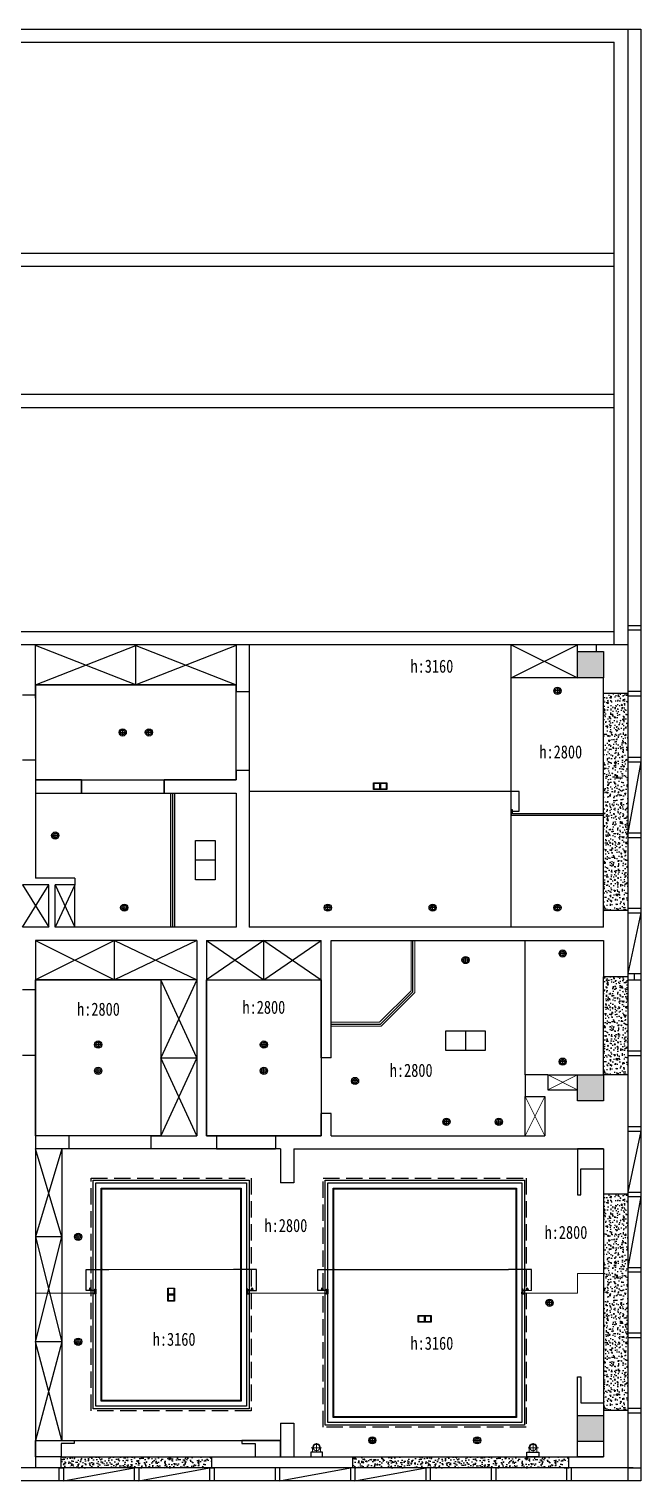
# Model space of a CAD drawing. Header units: millimetres. Extents: x 561810 to 956823, y -438984 to -391712.
# Drawn here: x 693230 to 702570, y -415003 to -392843 of the extents above; entities that cross this region are included whole.
import ezdxf

# ---------------------------------------------------------------- set-up
doc = ezdxf.new("R2010")
doc.units = ezdxf.units.MM
doc.header["$LTSCALE"] = 10
doc.header["$MEASUREMENT"] = 0
doc.linetypes.add('DASH', pattern=[0.35, 0.25, -0.1])
doc.layers.get('0').update_dxf_attribs({"linetype": 'CONTINUOUS'})
for name, color, linetype in [('4-P灯具', 142, 'CONTINUOUS'), ('PUB_HATCH', 144, 'CONTINUOUS'), ('WALL', 7, 'CONTINUOUS'), ('WINDOW', 4, 'CONTINUOUS'), ('填充', 8, 'CONTINUOUS'), ('墙', 7, 'CONTINUOUS'), ('活动家具', 142, 'CONTINUOUS')]:
    doc.layers.add(name, color=color, linetype=linetype)
doc.layers.add('家居内线', color=251, linetype='CONTINUOUS', lineweight=13)
doc.layers.add('细线', color=250, linetype='CONTINUOUS', lineweight=5)
doc.styles.add('12', font='', dxfattribs={"width": 0.8})
doc.styles.get('12').set_extended_font_data('SimSun')

msp = doc.modelspace()

# ---------------------------------------------------------------- hatches: boundary and pattern name
h = msp.add_hatch()
h.set_pattern_fill('AR-CONC', color=250, scale=20, style=0)
h.set_pattern_definition([(50, (701999.9, -406294.76), (143.452, -12.5504), [15, -165]), (355, (701999.9, -406294.76), (-27.75, 150.4384), [12, -132]), (100.4514, (702011.85, -406295.8), (115.702, 137.888), [12.748, -140.2284]), (46.184, (701999.9, -406254.76), (213.448, -33.104), [22.5, -247.5]), (96.6356, (702017.68, -406257.51), (186.933, 194.824), [19.122, -210.343]), (351.184, (701999.9, -406254.76), (186.932, 194.824), [18, -198]), (21, (702019.9, -406264.76), (119.3814, -80.5238), [15, -165]), (326, (702019.9, -406264.76), (48.663, 145.03), [12, -132]), (71.4514, (702029.84, -406271.47), (168.0445, 64.506), [12.748, -140.2284]), (37.5, (701999.896, -406294.755), (2.432, 66.5788), [0, -130.4, 0, -134, 0, -132.5]), (7.5, (701999.896, -406294.755), (52.6139, 78.8823), [0, -76.4, 0, -127.4, 0, -50.5]), (327.5, (701955.296, -406294.755), (106.7645, -4.511), [0, -50, 0, -156, 0, -207]), (317.5, (701935.3, -406294.755), (116.6372, 20.021), [0, -65, 0, -103.6, 0, -147])])
h.paths.add_polyline_path([(702369.9, -402984.8), (701999.9, -402984.8), (701999.9, -406294.8), (702369.9, -406294.8), (702369.9, -406259.8)])
h = msp.add_hatch()
h.set_pattern_fill('AR-CONC', color=250, scale=20, style=0)
h.set_pattern_definition([(50, (701999.9, -408802.76), (143.452, -12.55), [15, -165]), (355, (701999.9, -408802.76), (-27.75, 150.438), [12, -132]), (100.451, (702011.85, -408803.8), (115.702, 137.888), [12.748, -140.228]), (46.184, (701999.9, -408762.76), (213.448, -33.104), [22.5, -247.5]), (96.636, (702017.68, -408765.51), (186.933, 194.824), [19.122, -210.343]), (351.184, (701999.9, -408762.76), (186.932, 194.824), [18, -198]), (21, (702019.9, -408772.76), (119.381, -80.524), [15, -165]), (326, (702019.9, -408772.76), (48.663, 145.03), [12, -132]), (71.451, (702029.84, -408779.47), (168.045, 64.506), [12.748, -140.228]), (37.5, (701999.896, -408802.755), (2.432, 66.5788), [0, -130.4, 0, -134, 0, -132.5]), (7.5, (701999.896, -408802.755), (52.614, 78.8823), [0, -76.4, 0, -127.4, 0, -50.5]), (327.5, (701955.296, -408802.755), (106.7645, -4.511), [0, -50, 0, -156, 0, -207]), (317.5, (701935.3, -408802.755), (116.637, 20.021), [0, -65, 0, -103.6, 0, -147])])
h.paths.add_polyline_path([(701999.9, -408802.8), (702369.9, -408802.8), (702369.9, -407306.3), (701999.9, -407306.3)])
h = msp.add_hatch()
h.set_pattern_fill('AR-CONC', color=250, scale=20, style=0)
h.set_pattern_definition([(50, (701999.9, -413923.27), (143.452, -12.5504), [15, -165]), (355, (701999.9, -413923.27), (-27.75, 150.4384), [12, -132]), (100.4514, (702011.85, -413924.31), (115.702, 137.888), [12.748, -140.2284]), (46.184, (701999.9, -413883.27), (213.448, -33.104), [22.5, -247.5]), (96.6356, (702017.68, -413886.03), (186.933, 194.824), [19.122, -210.343]), (351.184, (701999.9, -413883.27), (186.932, 194.824), [18, -198]), (21, (702019.9, -413893.27), (119.3814, -80.5238), [15, -165]), (326, (702019.9, -413893.27), (48.663, 145.03), [12, -132]), (71.4514, (702029.84, -413899.98), (168.0445, 64.506), [12.748, -140.2284]), (37.5, (701999.896, -413923.27), (2.432, 66.5788), [0, -130.4, 0, -134, 0, -132.5]), (7.5, (701999.896, -413923.27), (52.6139, 78.8823), [0, -76.4, 0, -127.4, 0, -50.5]), (327.5, (701955.296, -413923.27), (106.7645, -4.511), [0, -50, 0, -156, 0, -207]), (317.5, (701935.3, -413923.27), (116.6372, 20.021), [0, -65, 0, -103.6, 0, -147])])
h.paths.add_polyline_path([(702369.9, -410627.8), (701999.9, -410627.8), (701999.9, -413923.3), (702369.9, -413923.3)])
h = msp.add_hatch()
h.set_pattern_fill('ANSI31', color=1, style=0)
h.set_pattern_definition([(45, (694209.89551, -412146.16063), (-0.08838835, 0.08838835), [])])
h.paths.add_polyline_path([(694209.9, -412136.2), (694209.9, -412146.2), (694249.9, -412146.2), (694249.9, -412076.2), (694229.9, -412076.2), (694229.9, -412136.2)])
h = msp.add_hatch()
h.set_pattern_fill('ANSI31', color=1, style=0)
h.set_pattern_definition([(135, (696589.89551, -412146.16063), (0.08838835, 0.08838835), [])])
h.paths.add_polyline_path([(696589.9, -412136.2), (696589.9, -412146.2), (696549.9, -412146.2), (696549.9, -412076.2), (696569.9, -412076.2), (696569.9, -412136.2)])
h = msp.add_hatch()
h.set_pattern_fill('ANSI31', color=1, style=0)
h.set_pattern_definition([(45, (697749.89551, -412146.16063), (-0.08838835, 0.08838835), [])])
h.paths.add_polyline_path([(697749.9, -412136.2), (697749.9, -412146.2), (697789.9, -412146.2), (697789.9, -412076.2), (697769.9, -412076.2), (697769.9, -412136.2)])
h = msp.add_hatch()
h.set_pattern_fill('ANSI31', color=1, style=0)
h.set_pattern_definition([(135, (700789.89551, -412146.16063), (0.08838835, 0.08838835), [])])
h.paths.add_polyline_path([(700789.9, -412136.2), (700789.9, -412146.2), (700749.9, -412146.2), (700749.9, -412076.2), (700769.9, -412076.2), (700769.9, -412136.2)])
h = msp.add_hatch()
h.set_pattern_fill('AR-CONC', color=250, scale=20, style=0)
h.set_pattern_definition([(50, (696019.9, -414802.76), (143.452, -12.5504), [15, -165]), (355, (696019.9, -414802.76), (-27.75, 150.438), [12, -132]), (100.4514, (696031.85, -414803.8), (115.702, 137.888), [12.748, -140.228]), (46.184, (696019.9, -414762.76), (213.448, -33.104), [22.5, -247.5]), (96.636, (696037.68, -414765.51), (186.933, 194.824), [19.122, -210.343]), (351.184, (696019.9, -414762.76), (186.932, 194.824), [18, -198]), (21, (696039.9, -414772.76), (119.3814, -80.524), [15, -165]), (326, (696039.9, -414772.76), (48.663, 145.03), [12, -132]), (71.4514, (696049.84, -414779.47), (168.0445, 64.506), [12.748, -140.228]), (37.5, (696019.896, -414802.755), (2.432, 66.5788), [0, -130.4, 0, -134, 0, -132.5]), (7.5, (696019.896, -414802.755), (52.614, 78.8823), [0, -76.4, 0, -127.4, 0, -50.5]), (327.5, (695975.296, -414802.755), (106.7645, -4.511), [0, -50, 0, -156, 0, -207]), (317.5, (695955.3, -414802.755), (116.6372, 20.021), [0, -65, 0, -103.6, 0, -147])])
h.paths.add_polyline_path([(693719.9, -414632.8), (693719.9, -414802.8), (693754.9, -414802.8), (696019.9, -414802.8), (696019.9, -414632.8)])
h = msp.add_hatch()
h.set_pattern_fill('AR-CONC', color=250, scale=20, style=0)
h.set_pattern_definition([(50, (701469.9, -414802.76), (143.452, -12.5504), [15, -165]), (355, (701469.9, -414802.76), (-27.75, 150.4384), [12, -132]), (100.4514, (701481.85, -414803.8), (115.702, 137.888), [12.748, -140.2284]), (46.184, (701469.9, -414762.76), (213.448, -33.104), [22.5, -247.5]), (96.6356, (701487.68, -414765.51), (186.933, 194.824), [19.122, -210.343]), (351.184, (701469.9, -414762.76), (186.932, 194.824), [18, -198]), (21, (701489.9, -414772.76), (119.3814, -80.5238), [15, -165]), (326, (701489.9, -414772.76), (48.663, 145.03), [12, -132]), (71.4514, (701499.84, -414779.47), (168.0445, 64.506), [12.748, -140.2284]), (37.5, (701469.896, -414802.755), (2.432, 66.5788), [0, -130.4, 0, -134, 0, -132.5]), (7.5, (701469.896, -414802.755), (52.6139, 78.8823), [0, -76.4, 0, -127.4, 0, -50.5]), (327.5, (701425.296, -414802.755), (106.7645, -4.511), [0, -50, 0, -156, 0, -207]), (317.5, (701405.3, -414802.755), (116.6372, 20.021), [0, -65, 0, -103.6, 0, -147])])
h.paths.add_polyline_path([(698169.9, -414632.8), (698169.9, -414802.8), (698204.9, -414802.8), (701469.9, -414802.8), (701469.9, -414632.8)])
at = {"layer": 'PUB_HATCH'}
h = msp.add_hatch(color=256, dxfattribs=at)
h.paths.add_polyline_path([(677749.9, -414402.8), (677749.9, -414002.8), (678149.9, -414002.8), (678149.9, -414402.8)])
h.paths.add_polyline_path([(665889.9, -414402.8), (665889.9, -414002.8), (666289.9, -414002.8), (666289.9, -414402.8)])
h.paths.add_polyline_path([(665889.9, -409202.8), (665889.9, -408802.8), (666289.9, -408802.8), (666289.9, -409202.8)])
h.paths.add_polyline_path([(665889.9, -402742.8), (665889.9, -402342.8), (666289.9, -402342.8), (666289.9, -402742.8)])
h.paths.add_polyline_path([(701599.9, -402742.8), (701599.9, -402342.8), (701999.9, -402342.8), (701999.9, -402742.8)])
h.paths.add_polyline_path([(701599.9, -409202.8), (701599.9, -408802.8), (701999.9, -408802.8), (701999.9, -409202.8)])
h.paths.add_polyline_path([(701599.9, -414402.8), (701599.9, -414002.8), (701999.9, -414002.8), (701999.9, -414402.8)])
h.paths.add_polyline_path([(689739.9, -414402.8), (689739.9, -414002.8), (690139.9, -414002.8), (690139.9, -414402.8)])

# ---------------------------------------------------------------- linework, layer by layer
at = {"color": 1}
for p, q in [((702369.9, -401944.8), (702569.9, -401944.8)), ((702369.9, -402014.8), (702569.9, -402014.8)), ((702369.9, -402949.8), (702569.9, -402949.8)), ((702369.9, -403019.8), (702569.9, -403019.8)), ((702369.9, -403954.8), (702569.9, -403954.8)), ((702369.9, -404024.8), (702569.9, -404024.8)), ((702569.9, -404024.8), (702369.9, -405109.8)), ((702369.9, -405109.8), (702569.9, -405109.8)), ((702369.9, -405179.8), (702569.9, -405179.8)), ((702369.9, -406259.8), (702569.9, -406259.8)), ((702369.9, -406259.8), (702369.9, -406329.8)), ((702369.9, -406329.8), (702569.9, -406329.8)), ((702569.9, -406329.8), (702369.9, -407259.8)), ((702369.9, -407259.8), (702569.9, -407259.8)), ((702469.9, -407352.8), (702469.9, -407259.8)), ((702369.9, -407352.8), (702569.9, -407352.8)), ((702369.9, -408437.8), (702569.9, -408437.8)), ((702369.9, -408507.8), (702569.9, -408507.8)), ((702369.9, -409592.8), (702569.9, -409592.8)), ((702369.9, -409662.8), (702569.9, -409662.8)), ((702569.9, -409662.8), (702369.9, -410592.8)), ((702369.9, -410592.8), (702569.9, -410592.8)), ((702369.9, -410662.8), (702569.9, -410662.8)), ((702569.9, -410662.8), (702369.9, -411742.8)), ((702369.9, -411742.8), (702569.9, -411742.8)), ((702369.9, -411812.8), (702569.9, -411812.8)), ((702369.9, -412742.8), (702569.9, -412742.8)), ((702369.9, -412812.8), (702569.9, -412812.8)), ((702369.9, -413892.8), (702569.9, -413892.8)), ((702369.9, -413962.8), (702569.9, -413962.8)), ((693684.9, -414802.8), (693684.9, -415002.8)), ((693754.9, -414802.8), (693754.9, -415002.8)), ((693754.9, -415002.8), (694834.9, -414802.8)), ((694834.9, -414802.8), (694834.9, -415002.8)), ((694904.9, -414802.8), (694904.9, -415002.8)), ((694904.9, -415002.8), (695984.9, -414802.8)), ((695984.9, -414802.8), (695984.9, -415002.8)), ((696054.9, -414802.8), (696054.9, -415002.8)), ((696984.9, -414802.8), (696984.9, -415002.8)), ((697054.9, -414802.8), (697054.9, -415002.8)), ((697054.9, -415002.8), (698134.9, -414802.8)), ((698134.9, -414802.8), (698134.9, -415002.8)), ((698204.9, -414802.8), (698134.9, -414802.8)), ((698204.9, -414802.8), (698204.9, -415002.8)), ((698204.9, -415002.8), (699284.9, -414802.8)), ((699284.9, -414802.8), (699284.9, -415002.8)), ((699354.9, -414802.8), (699354.9, -415002.8)), ((700284.9, -414802.8), (700284.9, -415002.8)), ((700354.9, -414802.8), (700354.9, -415002.8)), ((701434.9, -414802.8), (701434.9, -415002.8)), ((701504.9, -414802.8), (701434.9, -414802.8)), ((701434.9, -414802.8), (701469.9, -414802.8)), ((701504.9, -414802.8), (701504.9, -415002.8)), ((702369.9, -414802.8), (702369.9, -415002.8)), ((702369.9, -414802.8), (702569.9, -414802.8))]:
    msp.add_line(p, q, dxfattribs=at)
for points in [[(702369.9, -402949.8), (702369.9, -403019.8)], [(694229.9, -412076.2), (694249.9, -412076.2), (694249.9, -412136.2), (694249.9, -412146.2), (694209.9, -412146.2), (694209.9, -412136.2)], [(696569.9, -412076.2), (696549.9, -412076.2), (696549.9, -412136.2), (696549.9, -412146.2), (696589.9, -412146.2), (696589.9, -412136.2)], [(697769.9, -412076.2), (697789.9, -412076.2), (697789.9, -412136.2), (697789.9, -412146.2), (697749.9, -412146.2), (697749.9, -412136.2)], [(700769.9, -412076.2), (700749.9, -412076.2), (700749.9, -412136.2), (700749.9, -412146.2), (700789.9, -412146.2), (700789.9, -412136.2)], [(693684.9, -414802.8), (693754.9, -414802.8)], [(695984.9, -414802.8), (696054.9, -414802.8)]]:
    msp.add_lwpolyline(points, dxfattribs=at)
at = {"layer": '4-P灯具', "color": 250, "ltscale": 20}
for p, q in [((701349.9, -402942.8), (701239.9, -402942.8)), ((701294.9, -402887.8), (701294.9, -402997.8)), ((694659.9, -403632.8), (694659.9, -403522.8)), ((695059.9, -403632.8), (695059.9, -403522.8)), ((694604.9, -403577.8), (694714.9, -403577.8)), ((695114.9, -403577.8), (695004.9, -403577.8)), ((693574.8, -405152.8), (693684.8, -405152.8)), ((693629.8, -405207.8), (693629.8, -405097.8)), ((694628.4, -406253), (694738.4, -406253)), ((694683.4, -406308), (694683.4, -406198)), ((697844.9, -406252.8), (697734.9, -406252.8)), ((697789.9, -406307.8), (697789.9, -406197.8)), ((699444.9, -406252.8), (699334.9, -406252.8)), ((699389.9, -406307.8), (699389.9, -406197.8)), ((701349.9, -406252.8), (701239.9, -406252.8)), ((701294.9, -406307.8), (701294.9, -406197.8)), ((699947.6, -407052.5), (699837.6, -407052.5)), ((699892.6, -407107.5), (699892.6, -406997.5)), ((701430, -406952.7), (701320, -406952.7)), ((701375, -406897.7), (701375, -407007.7)), ((694229.9, -408342.8), (694339.9, -408342.8)), ((694284.9, -408287.8), (694284.9, -408397.8)), ((696760.1, -408342.8), (696870.1, -408342.8)), ((696815.1, -408287.8), (696815.1, -408397.8)), ((701430, -408602.9), (701320, -408602.9)), ((701375, -408657.9), (701375, -408547.9)), ((694229.9, -408742.8), (694339.9, -408742.8)), ((694284.9, -408797.8), (694284.9, -408687.8)), ((696760.1, -408742.8), (696870.1, -408742.8)), ((696815.1, -408797.8), (696815.1, -408687.8)), ((698206, -408952.8), (698206, -408842.8)), ((698261, -408897.8), (698151, -408897.8)), ((699600.3, -409575.6), (699600.3, -409465.6)), ((700400.1, -409575.6), (700400.1, -409465.6)), ((699655.3, -409520.6), (699545.3, -409520.6)), ((700345.1, -409520.6), (700455.1, -409520.6)), ((693924.9, -411277.8), (694034.9, -411277.8)), ((693979.9, -411332.8), (693979.9, -411222.8)), ((701229.9, -412282.8), (701119.9, -412282.8)), ((701174.9, -412337.8), (701174.9, -412227.8)), ((693979.9, -412932.8), (693979.9, -412822.8)), ((693924.9, -412877.8), (694034.9, -412877.8)), ((698414.9, -414382.8), (698524.9, -414382.8)), ((698469.9, -414437.8), (698469.9, -414327.8)), ((700124.9, -414382.8), (700014.9, -414382.8)), ((700069.9, -414437.8), (700069.9, -414327.8))]:
    msp.add_line(p, q, dxfattribs=at)
at = {"layer": '4-P灯具', "color": 142}
for points in [[(698689.9, -404347.8), (698689.9, -404447.8), (698489.9, -404447.8), (698489.9, -404347.8), (698689.9, -404347.8)], [(695349.9, -412057.8), (695449.9, -412057.8), (695449.9, -412257.8), (695349.9, -412257.8), (695349.9, -412057.8)], [(699369.9, -412477.8), (699369.9, -412577.8), (699169.9, -412577.8), (699169.9, -412477.8), (699369.9, -412477.8)]]:
    msp.add_lwpolyline(points, dxfattribs=at)
for points in [[(697710.4, -414632.8), (697710.4, -414564.8), (697529, -414564.8), (697529, -414632.8)], [(700829.4, -414632.8), (700829.4, -414564.8), (701010.8, -414564.8), (701010.8, -414632.8)]]:
    msp.add_lwpolyline(points, close=True, dxfattribs=at)
for centre in [(701294.9, -402942.8), (694659.9, -403577.8), (695059.9, -403577.8), (693629.8, -405152.8), (694683.4, -406253), (697789.9, -406252.8), (699389.9, -406252.8), (701294.9, -406252.8), (699892.6, -407052.5), (701375, -406952.7), (694284.9, -408342.8), (696815.1, -408342.8), (701375, -408602.9), (694284.9, -408742.8), (696815.1, -408742.8), (698206, -408897.8), (699600.3, -409520.6), (700400.1, -409520.6), (693979.9, -411277.8), (701174.9, -412282.8), (693979.9, -412877.8), (698469.9, -414382.8), (700069.9, -414382.8)]:
    msp.add_circle(centre, 55, dxfattribs=at)
at = {"layer": '4-P灯具', "color": 250, "ltscale": 20}
for centre in [(701294.9, -402942.8), (694659.9, -403577.8), (695059.9, -403577.8), (693629.8, -405152.8), (694683.4, -406253), (697789.9, -406252.8), (699389.9, -406252.8), (701294.9, -406252.8), (699892.6, -407052.5), (701375, -406952.7), (694284.9, -408342.8), (696815.1, -408342.8), (701375, -408602.9), (694284.9, -408742.8), (696815.1, -408742.8), (698206, -408897.8), (699600.3, -409520.6), (700400.1, -409520.6), (693979.9, -411277.8), (701174.9, -412282.8), (693979.9, -412877.8), (698469.9, -414382.8), (700069.9, -414382.8)]:
    msp.add_circle(centre, 35, dxfattribs=at)
at = {"layer": 'WALL'}
for p, q in [((692569.9, -392842.8), (702569.9, -392842.8)), ((692569.9, -393042.8), (702159.9, -393042.8)), ((702159.9, -402242.8), (702159.9, -393042.8)), ((702159.9, -396267.8), (692569.9, -396267.8)), ((702159.9, -396467.8), (692569.9, -396467.8)), ((702159.9, -398422.8), (692369.9, -398422.8)), ((702159.9, -398422.8), (692369.9, -398422.8)), ((702159.9, -398622.8), (692569.9, -398622.8)), ((702159.9, -402042.8), (692569.9, -402042.8)), ((702369.9, -402242.8), (692369.9, -402242.8)), ((693329.9, -403002.8), (693329.9, -402252.8)), ((696389.9, -402242.8), (696389.9, -402952.8)), ((696589.9, -402252.8), (696589.9, -402952.8)), ((701599.9, -402342.8), (701599.9, -402242.8)), ((701999.9, -406552.8), (701999.9, -402742.8)), ((693129.9, -403002.8), (693329.9, -403002.8)), ((696389.9, -402952.8), (696589.9, -402952.8)), ((693329.9, -404002.8), (693129.9, -404002.8)), ((693329.9, -404002.8), (693329.9, -405802.8)), ((696389.9, -404152.8), (696389.9, -404302.8)), ((696389.9, -404152.8), (696589.9, -404152.8)), ((696589.9, -404152.8), (696589.9, -406552.8)), ((694029.9, -404302.8), (693329.9, -404302.8)), ((694029.9, -404502.8), (694029.9, -404302.8)), ((694029.9, -404302.8), (694029.9, -404502.8)), ((696389.9, -404302.8), (695290.1, -404302.8)), ((695290.1, -404302.8), (695290.1, -404502.8)), ((695290.1, -404502.8), (695290.1, -404302.8)), ((693329.9, -404502.8), (694029.9, -404502.8)), ((695290.1, -404502.8), (696389.9, -404502.8)), ((696389.9, -404502.8), (696389.9, -406552.8)), ((702369.9, -405144.8), (702369.9, -406294.8)), ((693529.7, -405902.8), (693129.9, -405902.8)), ((693929.7, -405802.8), (693329.9, -405802.8)), ((693529.7, -406552.8), (693529.7, -405902.8)), ((693629.7, -406552.8), (693629.7, -405902.8)), ((693929.7, -405902.8), (693629.7, -405902.8)), ((693929.7, -405802.8), (693929.7, -405902.8)), ((702369.9, -406294.8), (701999.9, -406294.8)), ((693529.7, -406552.8), (693129.9, -406552.8)), ((696389.9, -406552.8), (693629.7, -406552.8)), ((701999.9, -406552.8), (696589.9, -406552.8)), ((693329.9, -406752.8), (693329.9, -407502.8)), ((695789.9, -406752.8), (693329.9, -406752.8)), ((695789.9, -406752.8), (695789.9, -409732.8)), ((695939.9, -406752.8), (697690.4, -406752.8)), ((695939.9, -406752.8), (695939.9, -409732.8)), ((697690.4, -408542.8), (697690.4, -406752.8)), ((697840.4, -406752.8), (701999.9, -406752.8)), ((697840.4, -408542.8), (697840.4, -406752.8)), ((701999.9, -406752.8), (701999.9, -407306.3)), ((693129.9, -407502.8), (693329.9, -407502.8)), ((702369.9, -407306.3), (701999.9, -407306.3)), ((701999.9, -408802.8), (701999.9, -407306.3)), ((693129.9, -408502.8), (693329.9, -408502.8)), ((693329.9, -408502.8), (693329.9, -410901.8)), ((697840.4, -408542.8), (697690.4, -408542.8)), ((701150.2, -408802.8), (700800.2, -408802.8)), ((700800.2, -408802.8), (700800.2, -409132.8)), ((701150.2, -408802.8), (701150.2, -409032.8)), ((702369.9, -408802.8), (701999.9, -408802.8)), ((701150.2, -409032.8), (701599.9, -409032.8)), ((700800.2, -409132.8), (701100.2, -409132.8)), ((701100.2, -409132.8), (701100.2, -409732.8)), ((697840.4, -409392.8), (697690.4, -409392.8)), ((697690.4, -409732.8), (697690.4, -409392.8)), ((697840.4, -409732.8), (697840.4, -409392.8)), ((693839.9, -409732.8), (693329.9, -409732.8)), ((693839.9, -409932.8), (693839.9, -409732.8)), ((695089.9, -409732.8), (695089.9, -409932.8)), ((695089.9, -409732.8), (695789.9, -409732.8)), ((695939.9, -409732.8), (696089.9, -409732.8)), ((696089.9, -409732.8), (696089.9, -409932.8)), ((696989.9, -409732.8), (696989.9, -409932.8)), ((696989.9, -409732.8), (697690.4, -409732.8)), ((697840.4, -409732.8), (701100.2, -409732.8)), ((693839.9, -409932.8), (693329.9, -409932.8)), ((696089.9, -409932.8), (695089.9, -409932.8)), ((697069.9, -409932.8), (696989.9, -409932.8)), ((701999.9, -409932.8), (701999.9, -414632.8)), ((702369.9, -410627.8), (701999.9, -410627.8)), ((693329.9, -410901.8), (693329.9, -414802.8)), ((701999.9, -413923.3), (702369.9, -413923.3)), ((693719.9, -414632.8), (693329.9, -414632.8)), ((693719.9, -414632.8), (696019.9, -414632.8)), ((696019.9, -414632.8), (698169.9, -414632.8)), ((698169.9, -414632.8), (701999.9, -414632.8)), ((698169.9, -414632.8), (701599.9, -414632.8)), ((698169.9, -414802.8), (698169.9, -414632.8)), ((701469.9, -414802.8), (701469.9, -414632.8))]:
    msp.add_line(p, q, dxfattribs=at)
at = {"layer": 'WALL', "color": 0, "linetype": 'Continuous'}
msp.add_line((701889.9, -402342.8), (701889.9, -402242.8), dxfattribs=at)
at = {"layer": 'WALL'}
for points in [[(701599.9, -402742.8), (701599.9, -402342.8), (701999.9, -402342.8), (701999.9, -402742.8), (701599.9, -402742.8)], [(702369.9, -402984.8), (701999.9, -402984.8)], [(701599.9, -409202.8), (701599.9, -408802.8), (701999.9, -408802.8), (701999.9, -409202.8), (701599.9, -409202.8)], [(701599.9, -414402.8), (701599.9, -414002.8), (701999.9, -414002.8), (701999.9, -414402.8), (701599.9, -414402.8)]]:
    msp.add_lwpolyline(points, dxfattribs=at)
at = {"layer": 'WINDOW'}
for p, q in [((702369.9, -392842.8), (702369.9, -414802.8)), ((702569.9, -392842.8), (702569.9, -415002.8)), ((695419.9, -404502.8), (695419.9, -406552.8)), ((702449.9, -414802.8), (665449.9, -414802.8)), ((702569.9, -415002.8), (665249.9, -415002.8))]:
    msp.add_line(p, q, dxfattribs=at)
msp.add_lwpolyline([(697840.4, -408032.8), (698593.5, -408032.8), (699090.4, -407535.9), (699090.4, -406752.8)], dxfattribs=at)
at = {"layer": '填充', "color": 142, "ltscale": 0.01}
for p, q in [((693329.9, -402852.8), (693329.9, -402252.8)), ((694859.9, -402852.8), (694859.9, -402252.8)), ((700589.9, -406552.8), (700589.9, -402242.8)), ((693329.9, -402852.8), (696389.9, -402852.8)), ((701599.9, -402742.8), (700589.9, -402742.8)), ((693929.7, -406552.8), (693929.7, -405902.8)), ((700800.2, -408802.8), (700800.2, -406752.8)), ((695789.9, -407352.8), (693329.9, -407352.8)), ((695239.9, -407352.8), (695239.9, -409732.8)), ((695939.9, -407352.8), (697690.4, -407352.8)), ((701150.2, -408802.8), (701599.9, -408802.8)), ((700800.2, -409732.8), (700800.2, -409132.8)), ((700800.2, -409732.8), (700800.2, -409132.8)), ((693729.9, -409932.8), (693729.9, -414382.8)), ((697069.9, -409932.8), (693729.9, -409932.8)), ((697069.9, -409932.8), (697069.9, -410452.8)), ((697269.9, -409932.8), (697269.9, -410452.8)), ((697269.9, -409932.8), (701999.9, -409932.8)), ((697269.9, -410452.8), (697069.9, -410452.8)), ((697989.9, -411776.2), (700549.9, -411776.2)), ((697069.9, -414118.7), (697069.9, -414632.8)), ((697069.9, -414118.7), (697269.9, -414118.7)), ((697269.9, -414118.7), (697269.9, -414632.8)), ((693729.9, -414382.8), (697069.9, -414382.8))]:
    msp.add_line(p, q, dxfattribs=at)
for points in [[(693329.9, -404302.8), (696389.9, -404302.8), (696389.9, -402852.8), (693329.9, -402852.8)], [(696069.9, -405227.8), (696069.9, -405827.8), (695769.9, -405827.8), (695769.9, -405227.8)], [(693329.9, -407352.8), (695239.9, -407352.8), (695239.9, -409732.8), (693329.9, -409732.8)], [(695939.9, -407352.8), (697690.4, -407352.8), (697690.4, -409732.8), (695939.9, -409732.8)], [(699592.6, -408132.8), (700192.6, -408132.8), (700192.6, -408432.8), (699592.6, -408432.8)], [(694249.9, -410452.8), (696549.9, -410452.8), (696549.9, -413862.8), (694249.9, -413862.8)], [(697789.9, -410452.8), (700749.9, -410452.8), (700749.9, -414112.8), (697789.9, -414112.8)], [(697789.9, -410452.8), (700749.9, -410452.8), (700749.9, -414112.8), (697789.9, -414112.8)]]:
    msp.add_lwpolyline(points, close=True, dxfattribs=at)
for points in [[(701999.9, -404818.6), (700609.9, -404818.6), (700609.9, -404778.6), (700709.9, -404778.6), (700709.9, -404478.6), (696589.9, -404478.6)], [(701739.9, -404818.6), (700609.9, -404818.6), (700609.9, -404758.6), (700589.9, -404758.6), (700589.9, -404838.6), (701999.9, -404838.6)], [(701999.9, -409932.8), (701599.9, -409932.8), (701599.9, -410637.8), (701649.9, -410637.8), (701649.9, -410237.8), (701999.9, -410237.8)], [(694229.9, -412096.2), (694099.9, -412096.2), (694099.9, -411776.2), (694329.9, -411776.2), (694329.9, -411766.2), (694339.9, -411766.2), (694339.9, -411776.2), (694449.9, -411776.2)], [(696569.9, -412096.2), (696699.9, -412096.2), (696699.9, -411776.2), (696469.9, -411776.2), (696469.9, -411766.2), (696459.9, -411766.2), (696459.9, -411776.2), (696349.9, -411776.2)], [(697769.9, -412096.2), (697639.9, -412096.2), (697639.9, -411776.2), (697869.9, -411776.2), (697869.9, -411766.2), (697879.9, -411766.2), (697879.9, -411776.2), (697989.9, -411776.2)], [(700899.9, -412096.2), (700899.9, -411776.2), (700669.9, -411776.2), (700669.9, -411766.2), (700659.9, -411766.2), (700659.9, -411776.2), (700549.9, -411776.2)], [(701999.9, -414632.8), (701599.9, -414632.8), (701599.9, -413412.8), (701649.9, -413412.8), (701649.9, -413812.8), (701999.9, -413812.8)], [(693329.9, -414632.8), (693329.9, -414382.8), (693919.9, -414382.8), (693919.9, -414432.8), (693719.9, -414432.8), (693719.9, -414632.8)], [(697069.9, -414632.8), (697069.9, -414382.8), (696479.9, -414382.8), (696479.9, -414432.8), (696679.9, -414432.8), (696679.9, -414632.8)], [(693719.9, -414802.8), (693719.9, -414632.8)], [(696019.9, -414802.8), (696019.9, -414632.8)]]:
    msp.add_lwpolyline(points, dxfattribs=at)
at = {"layer": '填充', "color": 2, "linetype": 'DASH', "ltscale": 100}
for points in [[(694179.9, -410382.8), (696619.9, -410382.8), (696619.9, -413932.8), (694179.9, -413932.8)], [(697719.9, -410382.8), (700819.9, -410382.8), (700819.9, -414182.8), (697719.9, -414182.8)]]:
    msp.add_lwpolyline(points, close=True, dxfattribs=at)
at = {"layer": '墙', "color": 250}
for p, q in [((694859.9, -402852.8), (693329.9, -402252.8)), ((693329.9, -402852.8), (694859.9, -402252.8)), ((696389.9, -402252.8), (694859.9, -402852.8)), ((694859.9, -402252.8), (696389.9, -402852.8)), ((700589.9, -402742.8), (701599.9, -402242.8)), ((700589.9, -402242.8), (701599.9, -402742.8)), ((693329.9, -403052.8), (693329.9, -403002.8)), ((696389.9, -404152.8), (696389.9, -402952.8)), ((696589.9, -402952.8), (696589.9, -404152.8)), ((694029.9, -404302.8), (695290.1, -404302.8)), ((694029.9, -404502.8), (695290.1, -404502.8)), ((695389.9, -404502.8), (695389.9, -406552.8)), ((695449.9, -404502.8), (695449.9, -406552.8)), ((696069.9, -405527.8), (695769.9, -405527.8)), ((693129.9, -406552.8), (693529.7, -405902.8)), ((693129.9, -405902.8), (693529.7, -406552.8)), ((693929.7, -405902.8), (693629.7, -406552.8)), ((693629.7, -405902.8), (693929.7, -406552.8)), ((694534.9, -406752.8), (693329.9, -407352.8)), ((693329.9, -406752.8), (694534.9, -407352.8)), ((694534.9, -407352.8), (694534.9, -406752.8)), ((694534.9, -406752.8), (695789.9, -407352.8)), ((695789.9, -406752.8), (694534.9, -407352.8)), ((696815.1, -406752.8), (695939.9, -407352.8)), ((695939.9, -406752.8), (696815.1, -407352.8)), ((696815.1, -407352.8), (696815.1, -406752.8)), ((696815.1, -407352.8), (697690.4, -406752.8)), ((696815.1, -406752.8), (697690.4, -407352.8)), ((693329.9, -407502.8), (693329.9, -408502.8)), ((695789.9, -408542.8), (695239.9, -407352.8)), ((695789.9, -407352.8), (695239.9, -408542.8)), ((699892.6, -408132.8), (699892.6, -408432.8)), ((695239.9, -408542.8), (695789.9, -408542.8)), ((695789.9, -408542.8), (695239.9, -409732.8)), ((695789.9, -409732.8), (695239.9, -408542.8)), ((696089.9, -409732.8), (696989.9, -409732.8)), ((696089.9, -409932.8), (696989.9, -409932.8)), ((693729.9, -411277.8), (693329.9, -411277.8)), ((693729.9, -412877.8), (693329.9, -412877.8))]:
    msp.add_line(p, q, dxfattribs=at)
for points in [[(693729.9, -409932.8), (693329.9, -411277.8), (693729.9, -412877.8), (693329.9, -414382.8)], [(693729.9, -414382.8), (693329.9, -412877.8), (693729.9, -411277.8), (693329.9, -409932.8)]]:
    msp.add_lwpolyline(points, dxfattribs=at)
for points in [[(694209.9, -410412.8), (696589.9, -410412.8), (696589.9, -413902.8), (694209.9, -413902.8)], [(694329.9, -410532.8), (696469.9, -410532.8), (696469.9, -413782.8), (694329.9, -413782.8)], [(694339.9, -410542.8), (696459.9, -410542.8), (696459.9, -413772.8), (694339.9, -413772.8)], [(697749.9, -410412.8), (700789.9, -410412.8), (700789.9, -414152.8), (697749.9, -414152.8)], [(697869.9, -410532.8), (700669.9, -410532.8), (700669.9, -414032.8), (697869.9, -414032.8)], [(697879.9, -410542.8), (700659.9, -410542.8), (700659.9, -414022.8), (697879.9, -414022.8)]]:
    msp.add_lwpolyline(points, close=True, dxfattribs=at)
at = {"layer": '家居内线'}
for p, q in [((694181.7, -412068.8), (694150.2, -412068.8)), ((694153.6, -412068.2), (694153.6, -412082.6)), ((694165.6, -412080.6), (694165.6, -412054.6)), ((694177.1, -412068.2), (694177.1, -412082.6)), ((696618.1, -412068.8), (696649.5, -412068.8)), ((696622.7, -412068.2), (696622.7, -412082.6)), ((696634.2, -412080.6), (696634.2, -412054.6)), ((696646.2, -412068.2), (696646.2, -412082.6)), ((697721.7, -412068.8), (697690.2, -412068.8)), ((697693.6, -412068.2), (697693.6, -412082.6)), ((697705.6, -412080.6), (697705.6, -412054.6)), ((697717.1, -412068.2), (697717.1, -412082.6)), ((700818.1, -412068.8), (700849.5, -412068.8)), ((700822.7, -412068.2), (700822.7, -412082.6)), ((700834.2, -412080.6), (700834.2, -412054.6)), ((700846.2, -412068.2), (700846.2, -412082.6)), ((697535.5, -414496), (697692.9, -414496)), ((697558.7, -414492.7), (697558.7, -414564.8)), ((697616.4, -414555), (697616.4, -414425)), ((697676.3, -414492.7), (697676.3, -414564.8)), ((701004.3, -414496), (700846.9, -414496)), ((700863.5, -414492.7), (700863.5, -414564.8)), ((700923.4, -414555), (700923.4, -414425)), ((700981.1, -414492.7), (700981.1, -414564.8))]:
    msp.add_line(p, q, dxfattribs=at)
for points in [[(694146.8, -412096.2), (694146.8, -412082.6), (694183, -412082.6), (694183, -412096.2)], [(696653, -412096.2), (696653, -412082.6), (696616.8, -412082.6), (696616.8, -412096.2)], [(697686.8, -412096.2), (697686.8, -412082.6), (697723, -412082.6), (697723, -412096.2)], [(700853, -412096.2), (700853, -412082.6), (700816.8, -412082.6), (700816.8, -412096.2)]]:
    msp.add_lwpolyline(points, close=True, dxfattribs=at)
for centre, radius in [((694165.3, -412068.2), 9.62), ((696634.5, -412068.2), 9.62), ((697705.3, -412068.2), 9.62), ((700834.5, -412068.2), 9.62), ((697617.5, -414492.7), 48.1), ((700922.3, -414492.7), 48.1)]:
    msp.add_circle(centre, radius, dxfattribs=at)
for centre, radius in [((694165.3, -412068.2), 11.8), ((696634.5, -412068.2), 11.8), ((697705.3, -412068.2), 11.8), ((700834.5, -412068.2), 11.8), ((697617.5, -414492.7), 58.8), ((700922.3, -414492.7), 58.8)]:
    msp.add_arc(centre, radius, 356.80472, 183.19528, dxfattribs=at)
at = {"layer": '活动家具', "lineweight": 5}
for p, q in [((694449.9, -411776.2), (696349.9, -411776.2)), ((693329.9, -412136.2), (694229.9, -412136.2)), ((694229.9, -412136.2), (694229.9, -412076.2)), ((694229.9, -412076.2), (694249.9, -412076.2)), ((694229.9, -412136.2), (694229.9, -412096.2)), ((694249.9, -412136.2), (694249.9, -412076.2)), ((696549.9, -412136.2), (696549.9, -412076.2)), ((696569.9, -412076.2), (696549.9, -412076.2)), ((696569.9, -412136.2), (696569.9, -412076.2)), ((696569.9, -412136.2), (696569.9, -412096.2)), ((697469.9, -412136.2), (696569.9, -412136.2)), ((697069.9, -412136.2), (697769.9, -412136.2)), ((697769.9, -412136.2), (697769.9, -412076.2)), ((697769.9, -412076.2), (697789.9, -412076.2)), ((697769.9, -412136.2), (697769.9, -412096.2)), ((697789.9, -412136.2), (697789.9, -412076.2)), ((700749.9, -412136.2), (700749.9, -412076.2)), ((700769.9, -412076.2), (700749.9, -412076.2)), ((700769.9, -412136.2), (700769.9, -412076.2)), ((700769.9, -412096.2), (700899.9, -412096.2)), ((700769.9, -412136.2), (700769.9, -412096.2)), ((701599.9, -412136.2), (700769.9, -412136.2)), ((700879.9, -412136.2), (700849.9, -412136.2))]:
    msp.add_line(p, q, dxfattribs=at)
for points in [[(701599.9, -412136.2), (701599.9, -411836.2), (701999.9, -411836.2)], [(694209.9, -412136.2), (694209.9, -412146.2), (694249.9, -412146.2), (694249.9, -412076.2), (694229.9, -412076.2), (694229.9, -412136.2), (694209.9, -412136.2)], [(696589.9, -412136.2), (696589.9, -412146.2), (696549.9, -412146.2), (696549.9, -412076.2), (696569.9, -412076.2), (696569.9, -412136.2), (696589.9, -412136.2)], [(697749.9, -412136.2), (697749.9, -412146.2), (697789.9, -412146.2), (697789.9, -412076.2), (697769.9, -412076.2), (697769.9, -412136.2), (697749.9, -412136.2)], [(700789.9, -412136.2), (700789.9, -412146.2), (700749.9, -412146.2), (700749.9, -412076.2), (700769.9, -412076.2), (700769.9, -412136.2), (700789.9, -412136.2)]]:
    msp.add_lwpolyline(points, dxfattribs=at)
at = {"layer": '细线', "color": 250, "lineweight": 5}
for p, q in [((698589.9, -404447.8), (698589.9, -404347.8)), ((695449.9, -412157.8), (695349.9, -412157.8)), ((699269.9, -412577.8), (699269.9, -412477.8))]:
    msp.add_line(p, q, dxfattribs=at)
at = {"layer": '细线'}
for p, q in [((701150.2, -408802.8), (701599.9, -409032.8)), ((701599.9, -408802.8), (701150.2, -409032.8)), ((701100.2, -409732.8), (700800.2, -409132.8)), ((701100.2, -409132.8), (700800.2, -409732.8))]:
    msp.add_line(p, q, dxfattribs=at)
at = {"layer": '细线', "color": 250, "lineweight": 5}
for points in [[(698499.9, -404357.8), (698499.9, -404437.8), (698579.9, -404437.8), (698579.9, -404357.8)], [(698679.9, -404357.8), (698679.9, -404437.8), (698599.9, -404437.8), (698599.9, -404357.8)], [(695359.9, -412067.8), (695439.9, -412067.8), (695439.9, -412147.8), (695359.9, -412147.8)], [(695359.9, -412247.8), (695439.9, -412247.8), (695439.9, -412167.8), (695359.9, -412167.8)], [(699179.9, -412487.8), (699179.9, -412567.8), (699259.9, -412567.8), (699259.9, -412487.8)], [(699359.9, -412487.8), (699359.9, -412567.8), (699279.9, -412567.8), (699279.9, -412487.8)]]:
    msp.add_lwpolyline(points, close=True, dxfattribs=at)
at = {"layer": '细线'}
for points in [[(697840.4, -408002.8), (698581.1, -408002.8), (699060.4, -407523.5), (699060.4, -406752.8)], [(697840.4, -408062.8), (698606, -408062.8), (699120.4, -407548.3), (699120.4, -406752.8)]]:
    msp.add_lwpolyline(points, dxfattribs=at)

# ---------------------------------------------------------------- texts
at = {"layer": '填充', "color": 142, "ltscale": 0.01, "style": '12', "width": 0.8}
for s, p in [('h:3160', (699052.6, -402666.7)), ('h:2800', (701019.5, -403974.8)), ('h:2800', (693963.1, -407902.1)), ('h:2800', (696487.6, -407872.2)), ('h:2800', (698736.5, -408835)), ('h:2800', (696824.2, -411203.3)), ('h:2800', (701098.7, -411308.3)), ('h:3160', (695118, -412939.7)), ('h:3160', (699052.6, -413000.3))]:
    msp.add_text(s, height=200, dxfattribs=at).set_placement(p)

doc.saveas('drawing.dxf')
